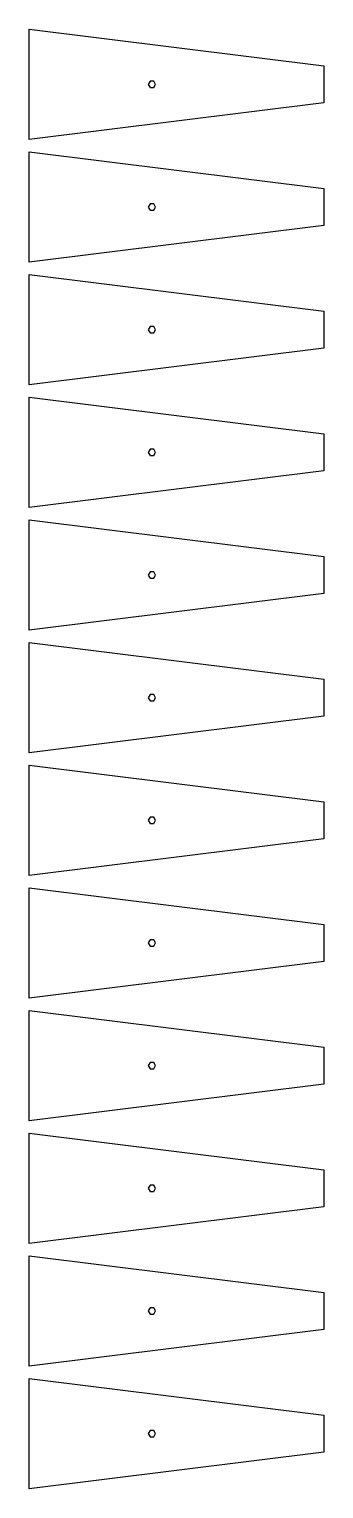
# Model space of a CAD drawing. Extents: x 70.5 to 82.5, y -80.8 to -21.2.
import ezdxf

# ---------------------------------------------------------------- set-up
doc = ezdxf.new("R2010")
doc.units = 0

msp = doc.modelspace()

# ---------------------------------------------------------------- linework, layer by layer
at = {"layer": 'BLACK', "color": 7}
for points in [[(70.499992, -25.748927), (70.499992, -21.24837)], [(70.499992, -21.24837), (82.49989, -22.748556)], [(82.49989, -22.748556), (82.49989, -24.248741)], [(75.649905, -23.499596), (75.574905, -23.369693), (75.424905, -23.369693), (75.349905, -23.499596), (75.424905, -23.6295), (75.574905, -23.6295), (75.649905, -23.499596), (75.649905, -23.499596)], [(82.49989, -24.248741), (70.499992, -25.748927)], [(70.499992, -30.749545), (70.499992, -26.248989)], [(70.499992, -26.248989), (82.49989, -27.749174)], [(82.49989, -27.749174), (82.49989, -29.24936)], [(75.649905, -28.49959), (75.574905, -28.369686), (75.424905, -28.369686), (75.349905, -28.49959), (75.424905, -28.629493), (75.574905, -28.629493), (75.649905, -28.49959), (75.649905, -28.49959)], [(82.49989, -29.24936), (70.499992, -30.749545)], [(70.499992, -35.750164), (70.499992, -31.249607)], [(70.499992, -31.249607), (82.49989, -32.749793)], [(82.49989, -32.749793), (82.49989, -34.249979)], [(75.649905, -33.499584), (75.574905, -33.36968), (75.424905, -33.36968), (75.349905, -33.499584), (75.424905, -33.629487), (75.574905, -33.629487), (75.649905, -33.499584), (75.649905, -33.499584)], [(82.49989, -34.249979), (70.499992, -35.750164)], [(70.499992, -40.750783), (70.499992, -36.250226)], [(70.499992, -36.250226), (82.49989, -37.750412)], [(82.49989, -37.750412), (82.49989, -39.250597)], [(75.649905, -38.499577), (75.574905, -38.369674), (75.424905, -38.369674), (75.349905, -38.499577), (75.424905, -38.629481), (75.574905, -38.629481), (75.649905, -38.499577), (75.649905, -38.499577)], [(82.49989, -39.250597), (70.499992, -40.750783)], [(70.499992, -45.748756), (70.499992, -41.250845)], [(70.499992, -41.250845), (82.49989, -42.748384)], [(82.49989, -42.748384), (82.49989, -44.24857)], [(75.649905, -43.499571), (75.574905, -43.369667), (75.424905, -43.369667), (75.349905, -43.499571), (75.424905, -43.629475), (75.574905, -43.629475), (75.649905, -43.499571), (75.649905, -43.499571)], [(82.49989, -44.24857), (70.499992, -45.748756)], [(70.499992, -50.749374), (70.499992, -46.248818)], [(70.499992, -46.248818), (82.49989, -47.749003)], [(82.49989, -47.749003), (82.49989, -49.249189)], [(75.649905, -48.499565), (75.574905, -48.369661), (75.424905, -48.369661), (75.349905, -48.499565), (75.424905, -48.629468), (75.574905, -48.629468), (75.649905, -48.499565), (75.649905, -48.499565)], [(82.49989, -49.249189), (70.499992, -50.749374)], [(70.499992, -55.749993), (70.499992, -51.249436)], [(70.499992, -51.249436), (82.49989, -52.749622)], [(82.49989, -52.749622), (82.49989, -54.249807)], [(75.649905, -53.499558), (75.574905, -53.369655), (75.424905, -53.369655), (75.349905, -53.499558), (75.424905, -53.629462), (75.574905, -53.629462), (75.649905, -53.499558), (75.649905, -53.499558)], [(82.49989, -54.249807), (70.499992, -55.749993)], [(70.499992, -60.750612), (70.499992, -56.250055)], [(70.499992, -56.250055), (82.49989, -57.750241)], [(82.49989, -57.750241), (82.49989, -59.250426)], [(75.649905, -58.499552), (75.574905, -58.369648), (75.424905, -58.369648), (75.349905, -58.499552), (75.424905, -58.629456), (75.574905, -58.629456), (75.649905, -58.499552), (75.649905, -58.499552)], [(82.49989, -59.250426), (70.499992, -60.750612)], [(70.499992, -65.748585), (70.499992, -61.250674)], [(70.499992, -61.250674), (82.49989, -62.750859)], [(82.49989, -62.750859), (82.49989, -64.248399)], [(75.649905, -63.499546), (75.574905, -63.369642), (75.424905, -63.369642), (75.349905, -63.499546), (75.424905, -63.629449), (75.574905, -63.629449), (75.649905, -63.499546), (75.649905, -63.499546)], [(82.49989, -64.248399), (70.499992, -65.748585)], [(70.499992, -70.749203), (70.499992, -66.248647)], [(70.499992, -66.248647), (82.49989, -67.748832)], [(82.49989, -67.748832), (82.49989, -69.249018)], [(75.649905, -68.49954), (75.574905, -68.369636), (75.424905, -68.369636), (75.349905, -68.49954), (75.424905, -68.629443), (75.574905, -68.629443), (75.649905, -68.49954), (75.649905, -68.49954)], [(82.49989, -69.249018), (70.499992, -70.749203)], [(70.499992, -75.749822), (70.499992, -71.249265)], [(70.499992, -71.249265), (82.49989, -72.749451)], [(82.49989, -72.749451), (82.49989, -74.249636)], [(75.649905, -73.499533), (75.574905, -73.36963), (75.424905, -73.36963), (75.349905, -73.499533), (75.424905, -73.629437), (75.574905, -73.629437), (75.649905, -73.499533), (75.649905, -73.499533)], [(82.49989, -74.249636), (70.499992, -75.749822)], [(70.499992, -80.750441), (70.499992, -76.249884)], [(70.499992, -76.249884), (82.49989, -77.75007)], [(82.49989, -77.75007), (82.49989, -79.250255)], [(75.649905, -78.499527), (75.574905, -78.369623), (75.424905, -78.369623), (75.349905, -78.499527), (75.424905, -78.62943), (75.574905, -78.62943), (75.649905, -78.499527), (75.649905, -78.499527)], [(82.49989, -79.250255), (70.499992, -80.750441)]]:
    msp.add_lwpolyline(points, dxfattribs=at)

doc.saveas('drawing.dxf')
